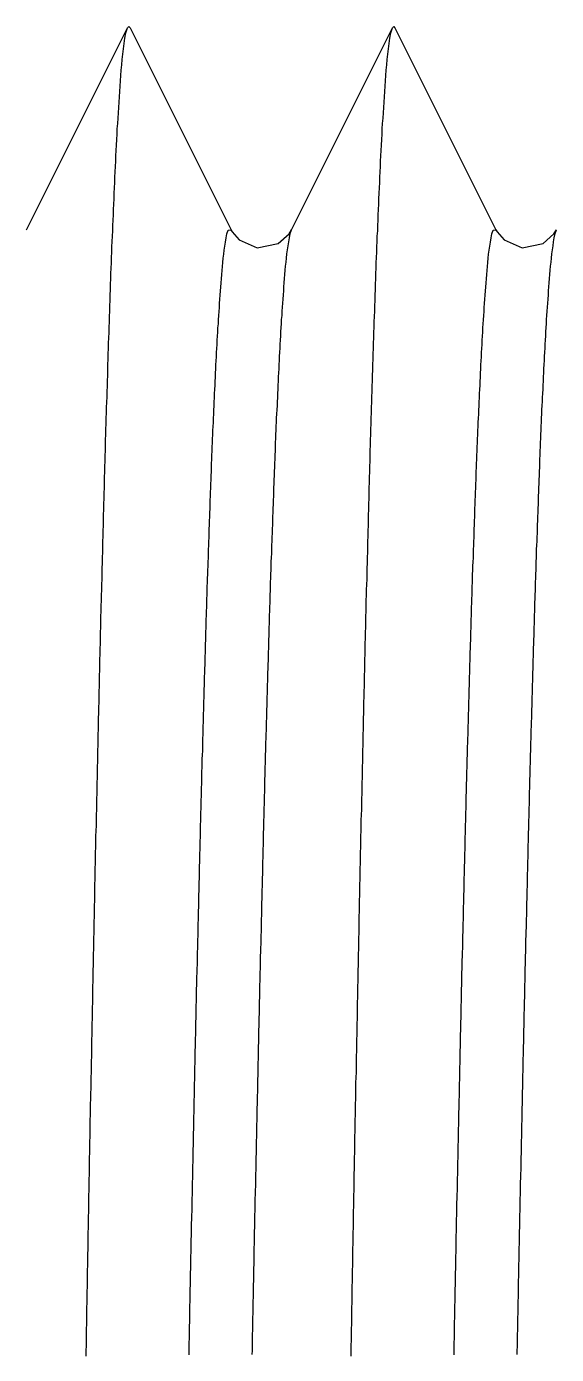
# Model space of a CAD drawing. Header units: millimetres. Extents: x 0 to 3800, y -67 to 2530.
# Drawn here: x 2236.49 to 2239.57, y 1473.72 to 1481.44 of the extents above; entities that cross this region are included whole.
import ezdxf

# ---------------------------------------------------------------- set-up
doc = ezdxf.new("R2010")
doc.units = ezdxf.units.MM
doc.layers.add('내부선 및 부속', color=4, linetype='Continuous')

msp = doc.modelspace()

# ---------------------------------------------------------------- linework, layer by layer
at = {"layer": '내부선 및 부속', "linetype": 'Continuous'}
for p, q in [((2236.487, 1480.2562), (2237.0738, 1481.4293)), ((2237.0738, 1481.4293), (2237.0811, 1481.4366)), ((2237.0811, 1481.4366), (2237.0885, 1481.4293)), ((2237.0885, 1481.4293), (2237.6753, 1480.2562)), ((2238.0268, 1480.2562), (2238.6137, 1481.4293)), ((2238.6137, 1481.4293), (2238.621, 1481.4366)), ((2238.621, 1481.4366), (2238.6283, 1481.4293)), ((2238.6283, 1481.4293), (2239.2151, 1480.2562))]:
    msp.add_line(p, q, dxfattribs=at)
at = {"layer": '내부선 및 부속', "linetype": 'Continuous', "flags": 128}
for points in [[(2236.8326, 1473.7138), (2236.8336, 1473.7448), (2236.8346, 1473.7758), (2236.8346, 1473.8068), (2236.8356, 1473.8378), (2236.8356, 1473.8698), (2236.8366, 1473.9008), (2236.8366, 1473.9318), (2236.8376, 1473.9628), (2236.8376, 1473.9938), (2236.8386, 1474.0248), (2236.8396, 1474.0558), (2236.8396, 1474.0868), (2236.8406, 1474.1188), (2236.8406, 1474.1498), (2236.8416, 1474.1808), (2236.8416, 1474.2118), (2236.8426, 1474.2428), (2236.8426, 1474.2738), (2236.8436, 1474.3048), (2236.8446, 1474.3368), (2236.8446, 1474.3678), (2236.8456, 1474.3988), (2236.8456, 1474.4298), (2236.8466, 1474.4608), (2236.8466, 1474.4918), (2236.8476, 1474.5228), (2236.8486, 1474.5538), (2236.8486, 1474.5858), (2236.8496, 1474.6168), (2236.8496, 1474.6478), (2236.8506, 1474.6788), (2236.8506, 1474.7098), (2236.8516, 1474.7408), (2236.8526, 1474.7718), (2236.8526, 1474.8038), (2236.8536, 1474.8348), (2236.8536, 1474.8658), (2236.8546, 1474.8968), (2236.8546, 1474.9278), (2236.8556, 1474.9588), (2236.8566, 1474.9898), (2236.8566, 1475.0208), (2236.8576, 1475.0528), (2236.8576, 1475.0838), (2236.8586, 1475.1148), (2236.8596, 1475.1458), (2236.8596, 1475.1768), (2236.8606, 1475.2078), (2236.8606, 1475.2388), (2236.8616, 1475.2698), (2236.8626, 1475.3018), (2236.8626, 1475.3328), (2236.8636, 1475.3638), (2236.8636, 1475.3948), (2236.8646, 1475.4258), (2236.8656, 1475.4568), (2236.8656, 1475.4878), (2236.8666, 1475.5198), (2236.8666, 1475.5508), (2236.8676, 1475.5818), (2236.8686, 1475.6128), (2236.8686, 1475.6438), (2236.8696, 1475.6748), (2236.8696, 1475.7058), (2236.8706, 1475.7368), (2236.8716, 1475.7688), (2236.8716, 1475.7998), (2236.8726, 1475.8308), (2236.8726, 1475.8618), (2236.8736, 1475.8928), (2236.8746, 1475.9238), (2236.8746, 1475.9548), (2236.8756, 1475.9868), (2236.8766, 1476.0178), (2236.8766, 1476.0488), (2236.8776, 1476.0798), (2236.8776, 1476.1108), (2236.8786, 1476.1418), (2236.8796, 1476.1728), (2236.8796, 1476.2038), (2236.8806, 1476.2358), (2236.8816, 1476.2668), (2236.8816, 1476.2978), (2236.8826, 1476.3288), (2236.8836, 1476.3598), (2236.8836, 1476.3908), (2236.8846, 1476.4218), (2236.8846, 1476.4528), (2236.8856, 1476.4848), (2236.8866, 1476.5158), (2236.8866, 1476.5468), (2236.8876, 1476.5778), (2236.8886, 1476.6088), (2236.8886, 1476.6088), (2236.8886, 1476.6398), (2236.8896, 1476.6708), (2236.8906, 1476.7028), (2236.8906, 1476.7338), (2236.8916, 1476.7648), (2236.8926, 1476.7958), (2236.8926, 1476.8268), (2236.8936, 1476.8578), (2236.8946, 1476.8888), (2236.8946, 1476.9198), (2236.8956, 1476.9518), (2236.8966, 1476.9828), (2236.8966, 1477.0138), (2236.8976, 1477.0448), (2236.8986, 1477.0758), (2236.8986, 1477.1068), (2236.8996, 1477.1378), (2236.9006, 1477.1688), (2236.9016, 1477.2008), (2236.9016, 1477.2318), (2236.9026, 1477.2628), (2236.9036, 1477.2938), (2236.9036, 1477.3248), (2236.9046, 1477.3558), (2236.9056, 1477.3868), (2236.9056, 1477.4178), (2236.9066, 1477.4498), (2236.9076, 1477.4808), (2236.9086, 1477.5118), (2236.9086, 1477.5428), (2236.9096, 1477.5738), (2236.9106, 1477.6048), (2236.9106, 1477.6358), (2236.9116, 1477.6678), (2236.9126, 1477.6988), (2236.9136, 1477.7298), (2236.9136, 1477.7608), (2236.9146, 1477.7918), (2236.9156, 1477.8228), (2236.9166, 1477.8538), (2236.9166, 1477.8848), (2236.9176, 1477.9168), (2236.9186, 1477.9478), (2236.9196, 1477.9788), (2236.9196, 1478.0098), (2236.9206, 1478.0408), (2236.9216, 1478.0718), (2236.9226, 1478.1028), (2236.9226, 1478.1338), (2236.9236, 1478.1658), (2236.9246, 1478.1968), (2236.9256, 1478.2278), (2236.9266, 1478.2588), (2236.9266, 1478.2898), (2236.9276, 1478.3208), (2236.9286, 1478.3518), (2236.9296, 1478.3828), (2236.9306, 1478.4148), (2236.9306, 1478.4458), (2236.9316, 1478.4768), (2236.9326, 1478.5078), (2236.9336, 1478.5388), (2236.9346, 1478.5698), (2236.9346, 1478.6008), (2236.9356, 1478.6318), (2236.9366, 1478.6638), (2236.9376, 1478.6948), (2236.9386, 1478.7258), (2236.9396, 1478.7568), (2236.9396, 1478.7878), (2236.9406, 1478.8188), (2236.9416, 1478.8498), (2236.9426, 1478.8808), (2236.9436, 1478.9128), (2236.9446, 1478.9438), (2236.9456, 1478.9748), (2236.9466, 1479.0058), (2236.9466, 1479.0368), (2236.9476, 1479.0678), (2236.9486, 1479.0988), (2236.9496, 1479.1298), (2236.9506, 1479.1618), (2236.9516, 1479.1928), (2236.9526, 1479.2238), (2236.9536, 1479.2548), (2236.9546, 1479.2858), (2236.9556, 1479.3168), (2236.9566, 1479.3478), (2236.9576, 1479.3788), (2236.9586, 1479.4108), (2236.9596, 1479.4418), (2236.9596, 1479.4728), (2236.9606, 1479.5038), (2236.9616, 1479.5348), (2236.9626, 1479.5658), (2236.9636, 1479.5968), (2236.9646, 1479.6278), (2236.9666, 1479.6598), (2236.9676, 1479.6908), (2236.9686, 1479.7218), (2236.9686, 1479.7218), (2236.9696, 1479.7528), (2236.9706, 1479.7838), (2236.9716, 1479.8148), (2236.9726, 1479.8458), (2236.9736, 1479.8768), (2236.9746, 1479.9088), (2236.9756, 1479.9398), (2236.9766, 1479.9708), (2236.9776, 1480.0018), (2236.9796, 1480.0328), (2236.9806, 1480.0638), (2236.9816, 1480.0948), (2236.9826, 1480.1258), (2236.9836, 1480.1568), (2236.9846, 1480.1888), (2236.9866, 1480.2198), (2236.9876, 1480.2508), (2236.9886, 1480.2818), (2236.9896, 1480.3128), (2236.9916, 1480.3438), (2236.9926, 1480.3748), (2236.9936, 1480.4058), (2236.9956, 1480.4368), (2236.9966, 1480.4688), (2236.9976, 1480.4998), (2236.9996, 1480.5308), (2237.0006, 1480.5618), (2237.0026, 1480.5928), (2237.0036, 1480.6238), (2237.0056, 1480.6548), (2237.0066, 1480.6858), (2237.0086, 1480.7168), (2237.0096, 1480.7478), (2237.0116, 1480.7798), (2237.0136, 1480.8108), (2237.0146, 1480.8418), (2237.0166, 1480.8728), (2237.0186, 1480.9038), (2237.0206, 1480.9348), (2237.0226, 1480.9658), (2237.0246, 1480.9968), (2237.0266, 1481.0278), (2237.0286, 1481.0588), (2237.0306, 1481.0898), (2237.0326, 1481.1208), (2237.0356, 1481.1518), (2237.0376, 1481.1828), (2237.0406, 1481.2148), (2237.0436, 1481.2448), (2237.0466, 1481.2758), (2237.0506, 1481.3068), (2237.0546, 1481.3378), (2237.0586, 1481.3688), (2237.0646, 1481.3998), (2237.0736, 1481.4288), (2237.0736, 1481.4288)], [(2238.3726, 1473.7138), (2238.3736, 1473.7448), (2238.3736, 1473.7758), (2238.3746, 1473.8068), (2238.3746, 1473.8378), (2238.3756, 1473.8698), (2238.3766, 1473.9008), (2238.3766, 1473.9318), (2238.3776, 1473.9628), (2238.3776, 1473.9938), (2238.3786, 1474.0248), (2238.3786, 1474.0558), (2238.3796, 1474.0868), (2238.3796, 1474.1188), (2238.3806, 1474.1498), (2238.3816, 1474.1808), (2238.3816, 1474.2118), (2238.3826, 1474.2428), (2238.3826, 1474.2738), (2238.3836, 1474.3048), (2238.3836, 1474.3368), (2238.3846, 1474.3678), (2238.3856, 1474.3988), (2238.3856, 1474.4298), (2238.3866, 1474.4608), (2238.3866, 1474.4918), (2238.3876, 1474.5228), (2238.3876, 1474.5538), (2238.3886, 1474.5858), (2238.3886, 1474.6168), (2238.3896, 1474.6478), (2238.3906, 1474.6788), (2238.3906, 1474.7098), (2238.3916, 1474.7408), (2238.3916, 1474.7718), (2238.3926, 1474.8038), (2238.3936, 1474.8348), (2238.3936, 1474.8658), (2238.3946, 1474.8968), (2238.3946, 1474.9278), (2238.3956, 1474.9588), (2238.3956, 1474.9898), (2238.3966, 1475.0208), (2238.3976, 1475.0528), (2238.3976, 1475.0838), (2238.3986, 1475.1148), (2238.3986, 1475.1458), (2238.3996, 1475.1768), (2238.4006, 1475.2078), (2238.4006, 1475.2388), (2238.4016, 1475.2698), (2238.4016, 1475.3018), (2238.4026, 1475.3328), (2238.4036, 1475.3638), (2238.4036, 1475.3948), (2238.4046, 1475.4258), (2238.4046, 1475.4568), (2238.4056, 1475.4878), (2238.4066, 1475.5198), (2238.4066, 1475.5508), (2238.4076, 1475.5818), (2238.4076, 1475.6128), (2238.4086, 1475.6438), (2238.4096, 1475.6748), (2238.4096, 1475.7058), (2238.4106, 1475.7368), (2238.4106, 1475.7688), (2238.4116, 1475.7998), (2238.4126, 1475.8308), (2238.4126, 1475.8618), (2238.4136, 1475.8928), (2238.4146, 1475.9238), (2238.4146, 1475.9548), (2238.4156, 1475.9868), (2238.4156, 1476.0178), (2238.4166, 1476.0488), (2238.4176, 1476.0798), (2238.4176, 1476.1108), (2238.4186, 1476.1418), (2238.4196, 1476.1728), (2238.4196, 1476.2038), (2238.4206, 1476.2358), (2238.4206, 1476.2668), (2238.4216, 1476.2978), (2238.4226, 1476.3288), (2238.4226, 1476.3598), (2238.4236, 1476.3908), (2238.4246, 1476.4218), (2238.4246, 1476.4528), (2238.4256, 1476.4848), (2238.4266, 1476.5158), (2238.4266, 1476.5468), (2238.4276, 1476.5778), (2238.4286, 1476.6088), (2238.4286, 1476.6088), (2238.4286, 1476.6398), (2238.4296, 1476.6708), (2238.4306, 1476.7028), (2238.4306, 1476.7338), (2238.4316, 1476.7648), (2238.4326, 1476.7958), (2238.4326, 1476.8268), (2238.4336, 1476.8578), (2238.4346, 1476.8888), (2238.4346, 1476.9198), (2238.4356, 1476.9518), (2238.4366, 1476.9828), (2238.4366, 1477.0138), (2238.4376, 1477.0448), (2238.4386, 1477.0758), (2238.4386, 1477.1068), (2238.4396, 1477.1378), (2238.4406, 1477.1688), (2238.4406, 1477.2008), (2238.4416, 1477.2318), (2238.4426, 1477.2628), (2238.4426, 1477.2938), (2238.4436, 1477.3248), (2238.4446, 1477.3558), (2238.4456, 1477.3868), (2238.4456, 1477.4178), (2238.4466, 1477.4498), (2238.4476, 1477.4808), (2238.4476, 1477.5118), (2238.4486, 1477.5428), (2238.4496, 1477.5738), (2238.4506, 1477.6048), (2238.4506, 1477.6358), (2238.4516, 1477.6678), (2238.4526, 1477.6988), (2238.4526, 1477.7298), (2238.4536, 1477.7608), (2238.4546, 1477.7918), (2238.4556, 1477.8228), (2238.4556, 1477.8538), (2238.4566, 1477.8848), (2238.4576, 1477.9168), (2238.4586, 1477.9478), (2238.4586, 1477.9788), (2238.4596, 1478.0098), (2238.4606, 1478.0408), (2238.4616, 1478.0718), (2238.4616, 1478.1028), (2238.4626, 1478.1338), (2238.4636, 1478.1658), (2238.4646, 1478.1968), (2238.4656, 1478.2278), (2238.4656, 1478.2588), (2238.4666, 1478.2898), (2238.4676, 1478.3208), (2238.4686, 1478.3518), (2238.4696, 1478.3828), (2238.4696, 1478.4148), (2238.4706, 1478.4458), (2238.4716, 1478.4768), (2238.4726, 1478.5078), (2238.4736, 1478.5388), (2238.4736, 1478.5698), (2238.4746, 1478.6008), (2238.4756, 1478.6318), (2238.4766, 1478.6638), (2238.4776, 1478.6948), (2238.4786, 1478.7258), (2238.4786, 1478.7568), (2238.4796, 1478.7878), (2238.4806, 1478.8188), (2238.4816, 1478.8498), (2238.4826, 1478.8808), (2238.4836, 1478.9128), (2238.4846, 1478.9438), (2238.4846, 1478.9748), (2238.4856, 1479.0058), (2238.4866, 1479.0368), (2238.4876, 1479.0678), (2238.4886, 1479.0988), (2238.4896, 1479.1298), (2238.4906, 1479.1618), (2238.4916, 1479.1928), (2238.4926, 1479.2238), (2238.4936, 1479.2548), (2238.4946, 1479.2858), (2238.4956, 1479.3168), (2238.4956, 1479.3478), (2238.4966, 1479.3788), (2238.4976, 1479.4108), (2238.4986, 1479.4418), (2238.4996, 1479.4728), (2238.5006, 1479.5038), (2238.5016, 1479.5348), (2238.5026, 1479.5658), (2238.5036, 1479.5968), (2238.5046, 1479.6278), (2238.5056, 1479.6598), (2238.5066, 1479.6908), (2238.5076, 1479.7218), (2238.5076, 1479.7218), (2238.5086, 1479.7528), (2238.5106, 1479.7838), (2238.5116, 1479.8148), (2238.5126, 1479.8458), (2238.5136, 1479.8768), (2238.5146, 1479.9088), (2238.5156, 1479.9398), (2238.5166, 1479.9708), (2238.5176, 1480.0018), (2238.5186, 1480.0328), (2238.5196, 1480.0638), (2238.5216, 1480.0948), (2238.5226, 1480.1258), (2238.5236, 1480.1568), (2238.5246, 1480.1888), (2238.5256, 1480.2198), (2238.5276, 1480.2508), (2238.5286, 1480.2818), (2238.5296, 1480.3128), (2238.5306, 1480.3438), (2238.5326, 1480.3748), (2238.5336, 1480.4058), (2238.5346, 1480.4368), (2238.5366, 1480.4688), (2238.5376, 1480.4998), (2238.5396, 1480.5308), (2238.5406, 1480.5618), (2238.5416, 1480.5928), (2238.5436, 1480.6238), (2238.5446, 1480.6548), (2238.5466, 1480.6858), (2238.5486, 1480.7168), (2238.5496, 1480.7478), (2238.5516, 1480.7798), (2238.5536, 1480.8108), (2238.5546, 1480.8418), (2238.5566, 1480.8728), (2238.5586, 1480.9038), (2238.5606, 1480.9348), (2238.5626, 1480.9658), (2238.5646, 1480.9968), (2238.5666, 1481.0278), (2238.5686, 1481.0588), (2238.5706, 1481.0898), (2238.5726, 1481.1208), (2238.5756, 1481.1518), (2238.5776, 1481.1828), (2238.5806, 1481.2148), (2238.5836, 1481.2448), (2238.5866, 1481.2758), (2238.5906, 1481.3068), (2238.5946, 1481.3378), (2238.5986, 1481.3688), (2238.6046, 1481.3998), (2238.6136, 1481.4288), (2238.6136, 1481.4288)], [(2237.4316, 1473.7218), (2237.4316, 1473.7458), (2237.4326, 1473.7698), (2237.4326, 1473.7928), (2237.4336, 1473.8168), (2237.4336, 1473.8408), (2237.4346, 1473.8648), (2237.4346, 1473.8888), (2237.4356, 1473.9128), (2237.4356, 1473.9368), (2237.4366, 1473.9608), (2237.4366, 1473.9838), (2237.4366, 1474.0078), (2237.4376, 1474.0318), (2237.4376, 1474.0558), (2237.4386, 1474.0798), (2237.4386, 1474.1038), (2237.4396, 1474.1278), (2237.4396, 1474.1508), (2237.4406, 1474.1748), (2237.4406, 1474.1988), (2237.4416, 1474.2228), (2237.4416, 1474.2468), (2237.4426, 1474.2708), (2237.4426, 1474.2948), (2237.4436, 1474.3178), (2237.4436, 1474.3418), (2237.4446, 1474.3658), (2237.4446, 1474.3898), (2237.4456, 1474.4138), (2237.4456, 1474.4378), (2237.4466, 1474.4618), (2237.4466, 1474.4848), (2237.4476, 1474.5088), (2237.4476, 1474.5328), (2237.4486, 1474.5568), (2237.4486, 1474.5808), (2237.4496, 1474.6048), (2237.4496, 1474.6288), (2237.4506, 1474.6528), (2237.4506, 1474.6758), (2237.4516, 1474.6998), (2237.4516, 1474.7238), (2237.4526, 1474.7478), (2237.4526, 1474.7718), (2237.4536, 1474.7958), (2237.4536, 1474.8198), (2237.4546, 1474.8428), (2237.4546, 1474.8668), (2237.4556, 1474.8908), (2237.4556, 1474.9148), (2237.4566, 1474.9388), (2237.4566, 1474.9628), (2237.4576, 1474.9868), (2237.4576, 1475.0098), (2237.4586, 1475.0338), (2237.4586, 1475.0578), (2237.4596, 1475.0818), (2237.4596, 1475.1058), (2237.4606, 1475.1298), (2237.4606, 1475.1538), (2237.4616, 1475.1778), (2237.4616, 1475.2008), (2237.4626, 1475.2248), (2237.4626, 1475.2488), (2237.4636, 1475.2728), (2237.4636, 1475.2968), (2237.4646, 1475.3208), (2237.4646, 1475.3448), (2237.4656, 1475.3678), (2237.4656, 1475.3918), (2237.4666, 1475.4158), (2237.4666, 1475.4398), (2237.4676, 1475.4638), (2237.4676, 1475.4878), (2237.4686, 1475.5118), (2237.4686, 1475.5348), (2237.4696, 1475.5588), (2237.4706, 1475.5828), (2237.4706, 1475.6068), (2237.4716, 1475.6308), (2237.4716, 1475.6548), (2237.4726, 1475.6788), (2237.4726, 1475.7018), (2237.4736, 1475.7258), (2237.4736, 1475.7498), (2237.4746, 1475.7738), (2237.4746, 1475.7978), (2237.4756, 1475.8218), (2237.4756, 1475.8458), (2237.4766, 1475.8698), (2237.4776, 1475.8928), (2237.4776, 1475.9168), (2237.4786, 1475.9408), (2237.4786, 1475.9648), (2237.4796, 1475.9888), (2237.4796, 1476.0128), (2237.4796, 1476.0128), (2237.4806, 1476.0368), (2237.4806, 1476.0598), (2237.4816, 1476.0838), (2237.4826, 1476.1078), (2237.4826, 1476.1318), (2237.4836, 1476.1558), (2237.4836, 1476.1798), (2237.4846, 1476.2038), (2237.4846, 1476.2268), (2237.4856, 1476.2508), (2237.4856, 1476.2748), (2237.4866, 1476.2988), (2237.4876, 1476.3228), (2237.4876, 1476.3468), (2237.4886, 1476.3708), (2237.4886, 1476.3938), (2237.4896, 1476.4178), (2237.4896, 1476.4418), (2237.4906, 1476.4658), (2237.4916, 1476.4898), (2237.4916, 1476.5138), (2237.4926, 1476.5378), (2237.4926, 1476.5608), (2237.4936, 1476.5848), (2237.4946, 1476.6088), (2237.4946, 1476.6328), (2237.4956, 1476.6568), (2237.4956, 1476.6808), (2237.4966, 1476.7048), (2237.4976, 1476.7288), (2237.4976, 1476.7518), (2237.4986, 1476.7758), (2237.4986, 1476.7998), (2237.4996, 1476.8238), (2237.5006, 1476.8478), (2237.5006, 1476.8718), (2237.5016, 1476.8958), (2237.5016, 1476.9188), (2237.5026, 1476.9428), (2237.5036, 1476.9668), (2237.5036, 1476.9908), (2237.5046, 1477.0148), (2237.5056, 1477.0388), (2237.5056, 1477.0628), (2237.5066, 1477.0858), (2237.5066, 1477.1098), (2237.5076, 1477.1338), (2237.5086, 1477.1578), (2237.5086, 1477.1818), (2237.5096, 1477.2058), (2237.5106, 1477.2298), (2237.5106, 1477.2528), (2237.5116, 1477.2768), (2237.5116, 1477.3008), (2237.5126, 1477.3248), (2237.5136, 1477.3488), (2237.5136, 1477.3728), (2237.5146, 1477.3968), (2237.5156, 1477.4198), (2237.5156, 1477.4438), (2237.5166, 1477.4678), (2237.5176, 1477.4918), (2237.5176, 1477.5158), (2237.5186, 1477.5398), (2237.5196, 1477.5638), (2237.5196, 1477.5868), (2237.5206, 1477.6108), (2237.5216, 1477.6348), (2237.5216, 1477.6588), (2237.5226, 1477.6828), (2237.5236, 1477.7068), (2237.5246, 1477.7308), (2237.5246, 1477.7538), (2237.5256, 1477.7778), (2237.5266, 1477.8018), (2237.5266, 1477.8258), (2237.5276, 1477.8498), (2237.5286, 1477.8738), (2237.5286, 1477.8978), (2237.5296, 1477.9208), (2237.5306, 1477.9448), (2237.5316, 1477.9688), (2237.5316, 1477.9928), (2237.5326, 1478.0168), (2237.5336, 1478.0408), (2237.5346, 1478.0648), (2237.5346, 1478.0878), (2237.5356, 1478.1118), (2237.5366, 1478.1358), (2237.5376, 1478.1598), (2237.5376, 1478.1838), (2237.5386, 1478.2078), (2237.5396, 1478.2318), (2237.5406, 1478.2548), (2237.5406, 1478.2788), (2237.5416, 1478.3028), (2237.5426, 1478.3268), (2237.5436, 1478.3508), (2237.5446, 1478.3748), (2237.5446, 1478.3988), (2237.5446, 1478.3988), (2237.5456, 1478.4218), (2237.5466, 1478.4458), (2237.5476, 1478.4698), (2237.5486, 1478.4938), (2237.5486, 1478.5178), (2237.5496, 1478.5418), (2237.5506, 1478.5658), (2237.5516, 1478.5888), (2237.5526, 1478.6128), (2237.5536, 1478.6368), (2237.5536, 1478.6608), (2237.5546, 1478.6848), (2237.5556, 1478.7088), (2237.5566, 1478.7328), (2237.5576, 1478.7558), (2237.5586, 1478.7798), (2237.5596, 1478.8038), (2237.5606, 1478.8278), (2237.5616, 1478.8518), (2237.5616, 1478.8758), (2237.5626, 1478.8988), (2237.5636, 1478.9228), (2237.5646, 1478.9468), (2237.5656, 1478.9708), (2237.5666, 1478.9948), (2237.5676, 1479.0188), (2237.5686, 1479.0428), (2237.5696, 1479.0658), (2237.5706, 1479.0898), (2237.5716, 1479.1138), (2237.5726, 1479.1378), (2237.5736, 1479.1618), (2237.5746, 1479.1858), (2237.5756, 1479.2088), (2237.5766, 1479.2328), (2237.5776, 1479.2568), (2237.5786, 1479.2808), (2237.5796, 1479.3048), (2237.5816, 1479.3288), (2237.5826, 1479.3528), (2237.5836, 1479.3758), (2237.5846, 1479.3998), (2237.5856, 1479.4238), (2237.5866, 1479.4478), (2237.5876, 1479.4718), (2237.5896, 1479.4958), (2237.5906, 1479.5188), (2237.5916, 1479.5428), (2237.5926, 1479.5668), (2237.5946, 1479.5908), (2237.5956, 1479.6148), (2237.5966, 1479.6388), (2237.5986, 1479.6618), (2237.5996, 1479.6858), (2237.6016, 1479.7098), (2237.6026, 1479.7338), (2237.6046, 1479.7578), (2237.6056, 1479.7818), (2237.6076, 1479.8048), (2237.6086, 1479.8288), (2237.6106, 1479.8528), (2237.6116, 1479.8768), (2237.6136, 1479.9008), (2237.6156, 1479.9238), (2237.6176, 1479.9478), (2237.6196, 1479.9718), (2237.6216, 1479.9958), (2237.6236, 1480.0198), (2237.6256, 1480.0428), (2237.6276, 1480.0668), (2237.6306, 1480.0908), (2237.6326, 1480.1148), (2237.6356, 1480.1378), (2237.6386, 1480.1618), (2237.6426, 1480.1848), (2237.6466, 1480.2088), (2237.6516, 1480.2318), (2237.6586, 1480.2548), (2237.6756, 1480.2558), (2237.6756, 1480.2558)], [(2237.6752, 1480.2563), (2237.6821, 1480.2441), (2237.7225, 1480.1982), (2237.8267, 1480.1522), (2237.9492, 1480.1772), (2238.0123, 1480.2326), (2238.0268, 1480.2561)], [(2237.7986, 1473.7228), (2237.7996, 1473.7468), (2237.7996, 1473.7708), (2237.8006, 1473.7948), (2237.8006, 1473.8188), (2237.8006, 1473.8418), (2237.8016, 1473.8658), (2237.8016, 1473.8898), (2237.8026, 1473.9138), (2237.8026, 1473.9378), (2237.8036, 1473.9618), (2237.8036, 1473.9858), (2237.8046, 1474.0098), (2237.8046, 1474.0328), (2237.8056, 1474.0568), (2237.8056, 1474.0808), (2237.8066, 1474.1048), (2237.8066, 1474.1288), (2237.8076, 1474.1528), (2237.8076, 1474.1768), (2237.8086, 1474.1998), (2237.8086, 1474.2238), (2237.8096, 1474.2478), (2237.8096, 1474.2718), (2237.8106, 1474.2958), (2237.8106, 1474.3198), (2237.8106, 1474.3438), (2237.8116, 1474.3668), (2237.8116, 1474.3908), (2237.8126, 1474.4148), (2237.8126, 1474.4388), (2237.8136, 1474.4628), (2237.8136, 1474.4868), (2237.8146, 1474.5108), (2237.8146, 1474.5348), (2237.8156, 1474.5578), (2237.8156, 1474.5818), (2237.8166, 1474.6058), (2237.8166, 1474.6298), (2237.8176, 1474.6538), (2237.8176, 1474.6778), (2237.8186, 1474.7018), (2237.8186, 1474.7248), (2237.8196, 1474.7488), (2237.8196, 1474.7728), (2237.8206, 1474.7968), (2237.8206, 1474.8208), (2237.8216, 1474.8448), (2237.8216, 1474.8688), (2237.8226, 1474.8918), (2237.8226, 1474.9158), (2237.8236, 1474.9398), (2237.8236, 1474.9638), (2237.8246, 1474.9878), (2237.8246, 1475.0118), (2237.8256, 1475.0358), (2237.8256, 1475.0588), (2237.8266, 1475.0828), (2237.8266, 1475.1068), (2237.8276, 1475.1308), (2237.8276, 1475.1548), (2237.8286, 1475.1788), (2237.8286, 1475.2028), (2237.8296, 1475.2268), (2237.8306, 1475.2498), (2237.8306, 1475.2738), (2237.8316, 1475.2978), (2237.8316, 1475.3218), (2237.8326, 1475.3458), (2237.8326, 1475.3698), (2237.8336, 1475.3938), (2237.8336, 1475.4168), (2237.8346, 1475.4408), (2237.8346, 1475.4648), (2237.8356, 1475.4888), (2237.8356, 1475.5128), (2237.8366, 1475.5368), (2237.8366, 1475.5608), (2237.8376, 1475.5838), (2237.8376, 1475.6078), (2237.8386, 1475.6318), (2237.8386, 1475.6558), (2237.8396, 1475.6798), (2237.8406, 1475.7038), (2237.8406, 1475.7278), (2237.8416, 1475.7508), (2237.8416, 1475.7748), (2237.8426, 1475.7988), (2237.8426, 1475.8228), (2237.8436, 1475.8468), (2237.8436, 1475.8708), (2237.8446, 1475.8948), (2237.8446, 1475.9188), (2237.8456, 1475.9418), (2237.8466, 1475.9658), (2237.8466, 1475.9898), (2237.8466, 1475.9898), (2237.8476, 1476.0138), (2237.8476, 1476.0378), (2237.8486, 1476.0618), (2237.8486, 1476.0858), (2237.8496, 1476.1088), (2237.8496, 1476.1328), (2237.8506, 1476.1568), (2237.8516, 1476.1808), (2237.8516, 1476.2048), (2237.8526, 1476.2288), (2237.8526, 1476.2528), (2237.8536, 1476.2758), (2237.8536, 1476.2998), (2237.8546, 1476.3238), (2237.8546, 1476.3478), (2237.8556, 1476.3718), (2237.8566, 1476.3958), (2237.8566, 1476.4198), (2237.8576, 1476.4428), (2237.8576, 1476.4668), (2237.8586, 1476.4908), (2237.8596, 1476.5148), (2237.8596, 1476.5388), (2237.8606, 1476.5628), (2237.8606, 1476.5868), (2237.8616, 1476.6108), (2237.8616, 1476.6338), (2237.8626, 1476.6578), (2237.8636, 1476.6818), (2237.8636, 1476.7058), (2237.8646, 1476.7298), (2237.8646, 1476.7538), (2237.8656, 1476.7778), (2237.8666, 1476.8008), (2237.8666, 1476.8248), (2237.8676, 1476.8488), (2237.8676, 1476.8728), (2237.8686, 1476.8968), (2237.8696, 1476.9208), (2237.8696, 1476.9448), (2237.8706, 1476.9678), (2237.8716, 1476.9918), (2237.8716, 1477.0158), (2237.8726, 1477.0398), (2237.8726, 1477.0638), (2237.8736, 1477.0878), (2237.8746, 1477.1118), (2237.8746, 1477.1348), (2237.8756, 1477.1588), (2237.8766, 1477.1828), (2237.8766, 1477.2068), (2237.8776, 1477.2308), (2237.8786, 1477.2548), (2237.8786, 1477.2788), (2237.8796, 1477.3018), (2237.8796, 1477.3258), (2237.8806, 1477.3498), (2237.8816, 1477.3738), (2237.8816, 1477.3978), (2237.8826, 1477.4218), (2237.8836, 1477.4458), (2237.8836, 1477.4688), (2237.8846, 1477.4928), (2237.8856, 1477.5168), (2237.8856, 1477.5408), (2237.8866, 1477.5648), (2237.8876, 1477.5888), (2237.8876, 1477.6128), (2237.8886, 1477.6358), (2237.8896, 1477.6598), (2237.8896, 1477.6838), (2237.8906, 1477.7078), (2237.8916, 1477.7318), (2237.8926, 1477.7558), (2237.8926, 1477.7798), (2237.8936, 1477.8028), (2237.8946, 1477.8268), (2237.8946, 1477.8508), (2237.8956, 1477.8748), (2237.8966, 1477.8988), (2237.8976, 1477.9228), (2237.8976, 1477.9468), (2237.8986, 1477.9698), (2237.8996, 1477.9938), (2237.8996, 1478.0178), (2237.9006, 1478.0418), (2237.9016, 1478.0658), (2237.9026, 1478.0898), (2237.9026, 1478.1138), (2237.9036, 1478.1368), (2237.9046, 1478.1608), (2237.9056, 1478.1848), (2237.9056, 1478.2088), (2237.9066, 1478.2328), (2237.9076, 1478.2568), (2237.9086, 1478.2808), (2237.9096, 1478.3038), (2237.9096, 1478.3278), (2237.9106, 1478.3518), (2237.9116, 1478.3758), (2237.9116, 1478.3758), (2237.9126, 1478.3998), (2237.9126, 1478.4238), (2237.9136, 1478.4478), (2237.9146, 1478.4708), (2237.9156, 1478.4948), (2237.9166, 1478.5188), (2237.9176, 1478.5428), (2237.9176, 1478.5668), (2237.9186, 1478.5908), (2237.9196, 1478.6148), (2237.9206, 1478.6378), (2237.9216, 1478.6618), (2237.9226, 1478.6858), (2237.9236, 1478.7098), (2237.9236, 1478.7338), (2237.9246, 1478.7578), (2237.9256, 1478.7818), (2237.9266, 1478.8048), (2237.9276, 1478.8288), (2237.9286, 1478.8528), (2237.9296, 1478.8768), (2237.9306, 1478.9008), (2237.9316, 1478.9248), (2237.9326, 1478.9478), (2237.9336, 1478.9718), (2237.9336, 1478.9958), (2237.9346, 1479.0198), (2237.9356, 1479.0438), (2237.9366, 1479.0678), (2237.9376, 1479.0918), (2237.9386, 1479.1148), (2237.9396, 1479.1388), (2237.9406, 1479.1628), (2237.9416, 1479.1868), (2237.9426, 1479.2108), (2237.9446, 1479.2348), (2237.9456, 1479.2578), (2237.9466, 1479.2818), (2237.9476, 1479.3058), (2237.9486, 1479.3298), (2237.9496, 1479.3538), (2237.9506, 1479.3778), (2237.9516, 1479.4018), (2237.9526, 1479.4248), (2237.9546, 1479.4488), (2237.9556, 1479.4728), (2237.9566, 1479.4968), (2237.9576, 1479.5208), (2237.9596, 1479.5448), (2237.9606, 1479.5678), (2237.9616, 1479.5918), (2237.9626, 1479.6158), (2237.9646, 1479.6398), (2237.9656, 1479.6638), (2237.9676, 1479.6878), (2237.9686, 1479.7108), (2237.9696, 1479.7348), (2237.9716, 1479.7588), (2237.9726, 1479.7828), (2237.9746, 1479.8068), (2237.9766, 1479.8298), (2237.9776, 1479.8538), (2237.9796, 1479.8778), (2237.9816, 1479.9018), (2237.9826, 1479.9258), (2237.9846, 1479.9488), (2237.9866, 1479.9728), (2237.9886, 1479.9968), (2237.9906, 1480.0208), (2237.9926, 1480.0448), (2237.9956, 1480.0678), (2237.9976, 1480.0918), (2238.0006, 1480.1158), (2238.0036, 1480.1398), (2238.0066, 1480.1628), (2238.0106, 1480.1868), (2238.0146, 1480.2098), (2238.0186, 1480.2338), (2238.0266, 1480.2558), (2238.0266, 1480.2558)], [(2238.9716, 1473.7218), (2238.9716, 1473.7458), (2238.9726, 1473.7698), (2238.9726, 1473.7928), (2238.9736, 1473.8168), (2238.9736, 1473.8408), (2238.9736, 1473.8648), (2238.9746, 1473.8888), (2238.9746, 1473.9128), (2238.9756, 1473.9368), (2238.9756, 1473.9608), (2238.9766, 1473.9838), (2238.9766, 1474.0078), (2238.9776, 1474.0318), (2238.9776, 1474.0558), (2238.9786, 1474.0798), (2238.9786, 1474.1038), (2238.9796, 1474.1278), (2238.9796, 1474.1508), (2238.9806, 1474.1748), (2238.9806, 1474.1988), (2238.9816, 1474.2228), (2238.9816, 1474.2468), (2238.9826, 1474.2708), (2238.9826, 1474.2948), (2238.9836, 1474.3178), (2238.9836, 1474.3418), (2238.9846, 1474.3658), (2238.9846, 1474.3898), (2238.9846, 1474.4138), (2238.9856, 1474.4378), (2238.9856, 1474.4618), (2238.9866, 1474.4848), (2238.9866, 1474.5088), (2238.9876, 1474.5328), (2238.9876, 1474.5568), (2238.9886, 1474.5808), (2238.9886, 1474.6048), (2238.9896, 1474.6288), (2238.9896, 1474.6528), (2238.9906, 1474.6758), (2238.9906, 1474.6998), (2238.9916, 1474.7238), (2238.9916, 1474.7478), (2238.9926, 1474.7718), (2238.9926, 1474.7958), (2238.9936, 1474.8198), (2238.9936, 1474.8428), (2238.9946, 1474.8668), (2238.9946, 1474.8908), (2238.9956, 1474.9148), (2238.9956, 1474.9388), (2238.9966, 1474.9628), (2238.9966, 1474.9868), (2238.9976, 1475.0098), (2238.9976, 1475.0338), (2238.9986, 1475.0578), (2238.9986, 1475.0818), (2238.9996, 1475.1058), (2238.9996, 1475.1298), (2239.0006, 1475.1538), (2239.0006, 1475.1778), (2239.0016, 1475.2008), (2239.0026, 1475.2248), (2239.0026, 1475.2488), (2239.0036, 1475.2728), (2239.0036, 1475.2968), (2239.0046, 1475.3208), (2239.0046, 1475.3448), (2239.0056, 1475.3678), (2239.0056, 1475.3918), (2239.0066, 1475.4158), (2239.0066, 1475.4398), (2239.0076, 1475.4638), (2239.0076, 1475.4878), (2239.0086, 1475.5118), (2239.0086, 1475.5348), (2239.0096, 1475.5588), (2239.0096, 1475.5828), (2239.0106, 1475.6068), (2239.0106, 1475.6308), (2239.0116, 1475.6548), (2239.0126, 1475.6788), (2239.0126, 1475.7018), (2239.0136, 1475.7258), (2239.0136, 1475.7498), (2239.0146, 1475.7738), (2239.0146, 1475.7978), (2239.0156, 1475.8218), (2239.0156, 1475.8458), (2239.0166, 1475.8698), (2239.0166, 1475.8928), (2239.0176, 1475.9168), (2239.0176, 1475.9408), (2239.0186, 1475.9648), (2239.0196, 1475.9888), (2239.0196, 1476.0128), (2239.0196, 1476.0128), (2239.0206, 1476.0368), (2239.0206, 1476.0598), (2239.0216, 1476.0838), (2239.0216, 1476.1078), (2239.0226, 1476.1318), (2239.0226, 1476.1558), (2239.0236, 1476.1798), (2239.0246, 1476.2038), (2239.0246, 1476.2268), (2239.0256, 1476.2508), (2239.0256, 1476.2748), (2239.0266, 1476.2988), (2239.0266, 1476.3228), (2239.0276, 1476.3468), (2239.0286, 1476.3708), (2239.0286, 1476.3938), (2239.0296, 1476.4178), (2239.0296, 1476.4418), (2239.0306, 1476.4658), (2239.0306, 1476.4898), (2239.0316, 1476.5138), (2239.0326, 1476.5378), (2239.0326, 1476.5608), (2239.0336, 1476.5848), (2239.0336, 1476.6088), (2239.0346, 1476.6328), (2239.0356, 1476.6568), (2239.0356, 1476.6808), (2239.0366, 1476.7048), (2239.0366, 1476.7288), (2239.0376, 1476.7518), (2239.0386, 1476.7758), (2239.0386, 1476.7998), (2239.0396, 1476.8238), (2239.0396, 1476.8478), (2239.0406, 1476.8718), (2239.0416, 1476.8958), (2239.0416, 1476.9188), (2239.0426, 1476.9428), (2239.0426, 1476.9668), (2239.0436, 1476.9908), (2239.0446, 1477.0148), (2239.0446, 1477.0388), (2239.0456, 1477.0628), (2239.0466, 1477.0858), (2239.0466, 1477.1098), (2239.0476, 1477.1338), (2239.0476, 1477.1578), (2239.0486, 1477.1818), (2239.0496, 1477.2058), (2239.0496, 1477.2298), (2239.0506, 1477.2528), (2239.0516, 1477.2768), (2239.0516, 1477.3008), (2239.0526, 1477.3248), (2239.0536, 1477.3488), (2239.0536, 1477.3728), (2239.0546, 1477.3968), (2239.0556, 1477.4198), (2239.0556, 1477.4438), (2239.0566, 1477.4678), (2239.0576, 1477.4918), (2239.0576, 1477.5158), (2239.0586, 1477.5398), (2239.0596, 1477.5638), (2239.0596, 1477.5868), (2239.0606, 1477.6108), (2239.0616, 1477.6348), (2239.0616, 1477.6588), (2239.0626, 1477.6828), (2239.0636, 1477.7068), (2239.0636, 1477.7308), (2239.0646, 1477.7538), (2239.0656, 1477.7778), (2239.0656, 1477.8018), (2239.0666, 1477.8258), (2239.0676, 1477.8498), (2239.0686, 1477.8738), (2239.0686, 1477.8978), (2239.0696, 1477.9208), (2239.0706, 1477.9448), (2239.0706, 1477.9688), (2239.0716, 1477.9928), (2239.0726, 1478.0168), (2239.0736, 1478.0408), (2239.0736, 1478.0648), (2239.0746, 1478.0878), (2239.0756, 1478.1118), (2239.0766, 1478.1358), (2239.0766, 1478.1598), (2239.0776, 1478.1838), (2239.0786, 1478.2078), (2239.0796, 1478.2318), (2239.0796, 1478.2548), (2239.0806, 1478.2788), (2239.0816, 1478.3028), (2239.0826, 1478.3268), (2239.0836, 1478.3508), (2239.0836, 1478.3748), (2239.0846, 1478.3988), (2239.0846, 1478.3988), (2239.0856, 1478.4218), (2239.0866, 1478.4458), (2239.0876, 1478.4698), (2239.0876, 1478.4938), (2239.0886, 1478.5178), (2239.0896, 1478.5418), (2239.0906, 1478.5658), (2239.0916, 1478.5888), (2239.0926, 1478.6128), (2239.0926, 1478.6368), (2239.0936, 1478.6608), (2239.0946, 1478.6848), (2239.0956, 1478.7088), (2239.0966, 1478.7328), (2239.0976, 1478.7558), (2239.0986, 1478.7798), (2239.0996, 1478.8038), (2239.0996, 1478.8278), (2239.1006, 1478.8518), (2239.1016, 1478.8758), (2239.1026, 1478.8988), (2239.1036, 1478.9228), (2239.1046, 1478.9468), (2239.1056, 1478.9708), (2239.1066, 1478.9948), (2239.1076, 1479.0188), (2239.1086, 1479.0428), (2239.1096, 1479.0658), (2239.1106, 1479.0898), (2239.1116, 1479.1138), (2239.1126, 1479.1378), (2239.1136, 1479.1618), (2239.1146, 1479.1858), (2239.1156, 1479.2088), (2239.1166, 1479.2328), (2239.1176, 1479.2568), (2239.1186, 1479.2808), (2239.1196, 1479.3048), (2239.1206, 1479.3288), (2239.1226, 1479.3528), (2239.1236, 1479.3758), (2239.1246, 1479.3998), (2239.1256, 1479.4238), (2239.1266, 1479.4478), (2239.1276, 1479.4718), (2239.1296, 1479.4958), (2239.1306, 1479.5188), (2239.1316, 1479.5428), (2239.1326, 1479.5668), (2239.1346, 1479.5908), (2239.1356, 1479.6148), (2239.1366, 1479.6388), (2239.1386, 1479.6618), (2239.1396, 1479.6858), (2239.1406, 1479.7098), (2239.1426, 1479.7338), (2239.1436, 1479.7578), (2239.1456, 1479.7818), (2239.1466, 1479.8048), (2239.1486, 1479.8288), (2239.1506, 1479.8528), (2239.1516, 1479.8768), (2239.1536, 1479.9008), (2239.1556, 1479.9238), (2239.1576, 1479.9478), (2239.1596, 1479.9718), (2239.1616, 1479.9958), (2239.1636, 1480.0198), (2239.1656, 1480.0428), (2239.1676, 1480.0668), (2239.1706, 1480.0908), (2239.1726, 1480.1148), (2239.1756, 1480.1378), (2239.1786, 1480.1618), (2239.1826, 1480.1848), (2239.1866, 1480.2088), (2239.1916, 1480.2318), (2239.1986, 1480.2548), (2239.2146, 1480.2558), (2239.2146, 1480.2558)], [(2239.2151, 1480.2563), (2239.2219, 1480.2441), (2239.2623, 1480.1982), (2239.3666, 1480.1522), (2239.489, 1480.1772), (2239.5521, 1480.2326), (2239.5666, 1480.2561)], [(2239.3386, 1473.7228), (2239.3386, 1473.7468), (2239.3396, 1473.7708), (2239.3396, 1473.7948), (2239.3406, 1473.8188), (2239.3406, 1473.8418), (2239.3416, 1473.8658), (2239.3416, 1473.8898), (2239.3426, 1473.9138), (2239.3426, 1473.9378), (2239.3436, 1473.9618), (2239.3436, 1473.9858), (2239.3446, 1474.0098), (2239.3446, 1474.0328), (2239.3456, 1474.0568), (2239.3456, 1474.0808), (2239.3466, 1474.1048), (2239.3466, 1474.1288), (2239.3466, 1474.1528), (2239.3476, 1474.1768), (2239.3476, 1474.1998), (2239.3486, 1474.2238), (2239.3486, 1474.2478), (2239.3496, 1474.2718), (2239.3496, 1474.2958), (2239.3506, 1474.3198), (2239.3506, 1474.3438), (2239.3516, 1474.3668), (2239.3516, 1474.3908), (2239.3526, 1474.4148), (2239.3526, 1474.4388), (2239.3536, 1474.4628), (2239.3536, 1474.4868), (2239.3546, 1474.5108), (2239.3546, 1474.5348), (2239.3556, 1474.5578), (2239.3556, 1474.5818), (2239.3566, 1474.6058), (2239.3566, 1474.6298), (2239.3576, 1474.6538), (2239.3576, 1474.6778), (2239.3586, 1474.7018), (2239.3586, 1474.7248), (2239.3596, 1474.7488), (2239.3596, 1474.7728), (2239.3606, 1474.7968), (2239.3606, 1474.8208), (2239.3616, 1474.8448), (2239.3616, 1474.8688), (2239.3626, 1474.8918), (2239.3626, 1474.9158), (2239.3636, 1474.9398), (2239.3636, 1474.9638), (2239.3646, 1474.9878), (2239.3646, 1475.0118), (2239.3656, 1475.0358), (2239.3656, 1475.0588), (2239.3666, 1475.0828), (2239.3666, 1475.1068), (2239.3676, 1475.1308), (2239.3676, 1475.1548), (2239.3686, 1475.1788), (2239.3686, 1475.2028), (2239.3696, 1475.2268), (2239.3696, 1475.2498), (2239.3706, 1475.2738), (2239.3706, 1475.2978), (2239.3716, 1475.3218), (2239.3716, 1475.3458), (2239.3726, 1475.3698), (2239.3726, 1475.3938), (2239.3736, 1475.4168), (2239.3736, 1475.4408), (2239.3746, 1475.4648), (2239.3756, 1475.4888), (2239.3756, 1475.5128), (2239.3766, 1475.5368), (2239.3766, 1475.5608), (2239.3776, 1475.5838), (2239.3776, 1475.6078), (2239.3786, 1475.6318), (2239.3786, 1475.6558), (2239.3796, 1475.6798), (2239.3796, 1475.7038), (2239.3806, 1475.7278), (2239.3806, 1475.7508), (2239.3816, 1475.7748), (2239.3826, 1475.7988), (2239.3826, 1475.8228), (2239.3836, 1475.8468), (2239.3836, 1475.8708), (2239.3846, 1475.8948), (2239.3846, 1475.9188), (2239.3856, 1475.9418), (2239.3856, 1475.9658), (2239.3866, 1475.9898), (2239.3866, 1475.9898), (2239.3866, 1476.0138), (2239.3876, 1476.0378), (2239.3886, 1476.0618), (2239.3886, 1476.0858), (2239.3896, 1476.1088), (2239.3896, 1476.1328), (2239.3906, 1476.1568), (2239.3906, 1476.1808), (2239.3916, 1476.2048), (2239.3916, 1476.2288), (2239.3926, 1476.2528), (2239.3936, 1476.2758), (2239.3936, 1476.2998), (2239.3946, 1476.3238), (2239.3946, 1476.3478), (2239.3956, 1476.3718), (2239.3956, 1476.3958), (2239.3966, 1476.4198), (2239.3976, 1476.4428), (2239.3976, 1476.4668), (2239.3986, 1476.4908), (2239.3986, 1476.5148), (2239.3996, 1476.5388), (2239.4006, 1476.5628), (2239.4006, 1476.5868), (2239.4016, 1476.6108), (2239.4016, 1476.6338), (2239.4026, 1476.6578), (2239.4026, 1476.6818), (2239.4036, 1476.7058), (2239.4046, 1476.7298), (2239.4046, 1476.7538), (2239.4056, 1476.7778), (2239.4056, 1476.8008), (2239.4066, 1476.8248), (2239.4076, 1476.8488), (2239.4076, 1476.8728), (2239.4086, 1476.8968), (2239.4096, 1476.9208), (2239.4096, 1476.9448), (2239.4106, 1476.9678), (2239.4106, 1476.9918), (2239.4116, 1477.0158), (2239.4126, 1477.0398), (2239.4126, 1477.0638), (2239.4136, 1477.0878), (2239.4146, 1477.1118), (2239.4146, 1477.1348), (2239.4156, 1477.1588), (2239.4156, 1477.1828), (2239.4166, 1477.2068), (2239.4176, 1477.2308), (2239.4176, 1477.2548), (2239.4186, 1477.2788), (2239.4196, 1477.3018), (2239.4196, 1477.3258), (2239.4206, 1477.3498), (2239.4216, 1477.3738), (2239.4216, 1477.3978), (2239.4226, 1477.4218), (2239.4236, 1477.4458), (2239.4236, 1477.4688), (2239.4246, 1477.4928), (2239.4256, 1477.5168), (2239.4256, 1477.5408), (2239.4266, 1477.5648), (2239.4276, 1477.5888), (2239.4276, 1477.6128), (2239.4286, 1477.6358), (2239.4296, 1477.6598), (2239.4296, 1477.6838), (2239.4306, 1477.7078), (2239.4316, 1477.7318), (2239.4316, 1477.7558), (2239.4326, 1477.7798), (2239.4336, 1477.8028), (2239.4336, 1477.8268), (2239.4346, 1477.8508), (2239.4356, 1477.8748), (2239.4366, 1477.8988), (2239.4366, 1477.9228), (2239.4376, 1477.9468), (2239.4386, 1477.9698), (2239.4396, 1477.9938), (2239.4396, 1478.0178), (2239.4406, 1478.0418), (2239.4416, 1478.0658), (2239.4416, 1478.0898), (2239.4426, 1478.1138), (2239.4436, 1478.1368), (2239.4446, 1478.1608), (2239.4446, 1478.1848), (2239.4456, 1478.2088), (2239.4466, 1478.2328), (2239.4476, 1478.2568), (2239.4486, 1478.2808), (2239.4486, 1478.3038), (2239.4496, 1478.3278), (2239.4506, 1478.3518), (2239.4516, 1478.3758), (2239.4516, 1478.3758), (2239.4516, 1478.3998), (2239.4526, 1478.4238), (2239.4536, 1478.4478), (2239.4546, 1478.4708), (2239.4556, 1478.4948), (2239.4566, 1478.5188), (2239.4566, 1478.5428), (2239.4576, 1478.5668), (2239.4586, 1478.5908), (2239.4596, 1478.6148), (2239.4606, 1478.6378), (2239.4616, 1478.6618), (2239.4616, 1478.6858), (2239.4626, 1478.7098), (2239.4636, 1478.7338), (2239.4646, 1478.7578), (2239.4656, 1478.7818), (2239.4666, 1478.8048), (2239.4676, 1478.8288), (2239.4686, 1478.8528), (2239.4696, 1478.8768), (2239.4706, 1478.9008), (2239.4706, 1478.9248), (2239.4716, 1478.9478), (2239.4726, 1478.9718), (2239.4736, 1478.9958), (2239.4746, 1479.0198), (2239.4756, 1479.0438), (2239.4766, 1479.0678), (2239.4776, 1479.0918), (2239.4786, 1479.1148), (2239.4796, 1479.1388), (2239.4806, 1479.1628), (2239.4816, 1479.1868), (2239.4826, 1479.2108), (2239.4836, 1479.2348), (2239.4846, 1479.2588), (2239.4856, 1479.2818), (2239.4876, 1479.3058), (2239.4886, 1479.3298), (2239.4896, 1479.3538), (2239.4906, 1479.3778), (2239.4916, 1479.4018), (2239.4926, 1479.4248), (2239.4936, 1479.4488), (2239.4956, 1479.4728), (2239.4966, 1479.4968), (2239.4976, 1479.5208), (2239.4986, 1479.5448), (2239.5006, 1479.5678), (2239.5016, 1479.5918), (2239.5026, 1479.6158), (2239.5046, 1479.6398), (2239.5056, 1479.6638), (2239.5066, 1479.6878), (2239.5086, 1479.7108), (2239.5096, 1479.7348), (2239.5116, 1479.7588), (2239.5126, 1479.7828), (2239.5146, 1479.8068), (2239.5156, 1479.8298), (2239.5176, 1479.8538), (2239.5196, 1479.8778), (2239.5206, 1479.9018), (2239.5226, 1479.9258), (2239.5246, 1479.9488), (2239.5266, 1479.9728), (2239.5286, 1479.9968), (2239.5306, 1480.0208), (2239.5326, 1480.0448), (2239.5356, 1480.0678), (2239.5376, 1480.0918), (2239.5406, 1480.1158), (2239.5436, 1480.1398), (2239.5466, 1480.1628), (2239.5496, 1480.1868), (2239.5536, 1480.2098), (2239.5586, 1480.2338), (2239.5666, 1480.2558), (2239.5666, 1480.2558)]]:
    msp.add_lwpolyline(points, dxfattribs=at)

doc.saveas('drawing.dxf')
